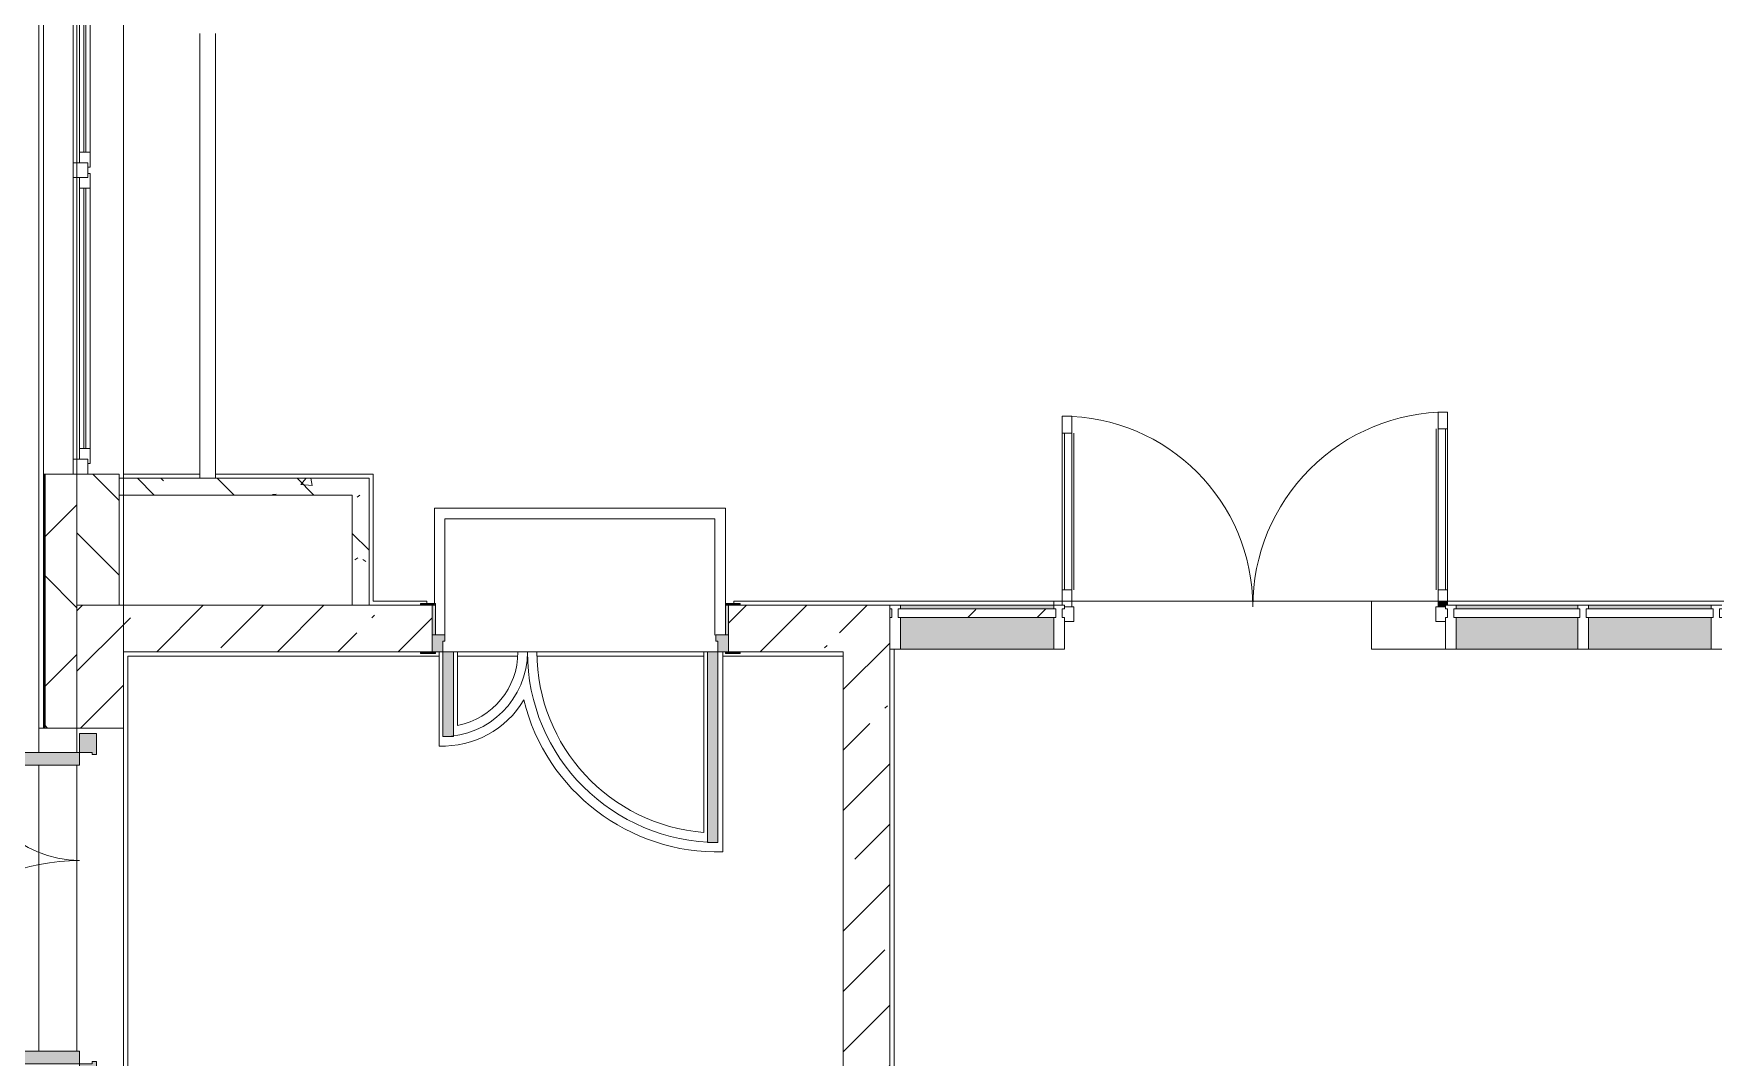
# Model space of a CAD drawing. Header units: millimetres. Extents: x -7229 to 200285, y -8553 to 29000.
# Drawn here: x -315 to 7630, y 5765 to 10600 of the extents above; entities that cross this region are included whole.
import ezdxf

# ---------------------------------------------------------------- set-up
doc = ezdxf.new("R2010")
doc.units = ezdxf.units.MM
for name, color, linetype, lineweight, true_color in [('A-DETL-GENF-2', 7, 'Continuous', 5, 0xaaaaaa), ('A-DETL-GENF-3', 7, 'Continuous', 5, 0xe2e2e2), ('A-DOOR-1', 7, 'Continuous', 5, 0xaaaaaa), ('A-DOOR-2', 7, 'Continuous', 5, 0xe2e2e2), ('A-DOOR-FRAM-1', 7, 'Continuous', 5, 0xe2e2e2), ('A-DOOR-FRAM-2', 7, 'Continuous', 5, 0xaaaaaa), ('A-FLOR-1', 7, 'Continuous', 5, 0xaaaaaa), ('A-GLAZ-CWMG-2', 7, 'Continuous', 5, 0x383e42), ('I-WALL-3', 7, 'Continuous', 5, 0x787878)]:
    doc.layers.add(name, color=color, linetype=linetype, lineweight=lineweight, true_color=true_color)
for name, color, linetype, lineweight in [('A-GLAZ', 7, 'Continuous', 5), ('A-GLAZ-CURT', 7, 'Continuous', 5), ('A-GLAZ-CWMG', 7, 'Continuous', 5), ('A-WALL', 7, 'Continuous', 5), ('A-WALL-2', 7, 'Continuous', 9), ('I-WALL', 7, 'Continuous', 5), ('Оси', 7, 'Continuous', 9)]:
    doc.layers.add(name, color=color, linetype=linetype, lineweight=lineweight)
pattern_1 = [(45, (0, 0), (-285.123, 285.123), []), (45, (285.12, 0), (-285.123, 285.123), [504.031, -100.806, 16.764, -84.042])]
pattern_2 = [(135, (0, 0), (-377.17, -377.17), [533.4, -88.9, 17.78, -88.9]), (135, (0, 376.94), (-377.17, -377.17), []), (50, (0, 0), (637.645, -55.787), [66.675, -733.425]), (355, (0, 0), (-123.35, 668.7), [53.34, -586.74]), (100.451, (53.14, -4.65), (514.3, 612.91), [56.665, -623.315]), (46.184, (0, 177.8), (948.78, -147.15), [100.01, -1100.14]), (96.636, (79.1, 165.5), (830.91, 866), [85, -934.97]), (351.184, (0, 177.8), (830.92, 865.99), [80.01, -880.11]), (21, (88.9, 133.35), (530.65, -357.928), [66.675, -733.425]), (326, (88.9, 133.35), (216.31, 644.66), [53.34, -586.74]), (71.451, (133.1, 103.5), (746.96, 286.724), [56.665, -623.315]), (37.5, (0, 0), (10.8105, 295.9426), [16.764, -562.864, 16.764, -578.866, -588.962]), (37.5, (0, 0), (10.8105, 295.9426), [-1175.258, 16.764, -572.198]), (7.5, (0, 0), (233.869, 350.632), [16.764, -322.834, 16.764, -549.529, -224.472]), (7.5, (0, 0), (233.869, 350.632), [-905.89, 16.764, -207.708]), (327.5, (-198.25, 0), (474.568, -20.051), [16.764, -205.486, 16.764, -676.656, -920.115]), (327.5, (-198.25, 0), (474.568, -20.051), [-915.67, 16.764, -903.35]), (317.5, (-287.15, 0), (518.452, 88.993), [16.764, -272.16, 16.764, -443.738, -653.415]), (317.5, (-287.15, 0), (518.452, 88.993), [-749.427, 16.764, -636.65])]

# ---------------------------------------------------------------- blocks, each defined once
blk = doc.blocks.new('120_Окно_СКБ_2Ст - 120_Окно_СКБ_2Ст 2300х2500 _мал створка справа_-22272277-1_2_2_птичка зашивка')
at = {"layer": 'A-GLAZ'}
for p, q in [((-1150, -127), (-1150, -57)), ((-1150, -57), (-1080, -57)), ((1150, -57), (-1150, -57)), ((-1080, -57), (-1080, -127)), ((250, -127), (250, -57)), ((250, -57), (320, -57)), ((320, -57), (320, -127)), ((1080, -127), (1080, -57)), ((1080, -57), (1150, -57)), ((1150, -57), (1150, -127)), ((-1080, -127), (-1150, -127)), ((-1150, -127), (-1100, -127)), ((-1080, -127), (-1100, -127)), ((-1100, -127), (-1100, -137)), ((-1100, -137), (270, -137)), ((270, -137), (-1100, -137)), ((250, -87), (-1080, -87)), ((-1080, -87), (-1080, -127)), ((-1030, -137), (-1030, -87)), ((-1030, -107), (200, -107)), ((200, -117), (-1030, -117)), ((200, -137), (200, -87)), ((250, -127), (250, -87)), ((320, -127), (250, -127)), ((270, -127), (250, -127)), ((270, -127), (300, -127)), ((270, -137), (270, -127)), ((320, -127), (300, -127)), ((300, -127), (300, -137)), ((300, -137), (1100, -137)), ((1100, -137), (300, -137)), ((1080, -87), (320, -87)), ((320, -87), (320, -127)), ((370, -137), (370, -87)), ((370, -107), (1030, -107)), ((1030, -117), (370, -117)), ((1030, -137), (1030, -87)), ((1080, -127), (1080, -87)), ((1150, -127), (1080, -127)), ((1100, -127), (1080, -127)), ((1100, -127), (1150, -127)), ((1100, -137), (1100, -127))]:
    blk.add_line(p, q, dxfattribs=at)
blk = doc.blocks.new('110_Дверь_СКБ_2Ст - Д-1 Лестничная клетка EIS60-24280000-1_2_2_птичка зашивка')
at = {"layer": 'A-DOOR-2'}
for points in [[(-587.5, 1010), (-637.5, 1010), (-637.5, 110), (-587.5, 110), (-587.5, 979.5)], [(662.5, 510), (612.5, 510), (612.5, 110), (662.5, 110), (662.5, 498.5)], [(702.2, 30), (697.5, 30), (702.2, -110), (712.5, -110), (712.5, 30)]]:
    blk.add_hatch(color=256, dxfattribs=at).paths.add_polyline_path(points)
h = blk.add_hatch(color=256, dxfattribs=at)
h.paths.add_polyline_path([(-660.9, 110), (-687.5, 105.9), (-687.5, 30), (-627.5, 31.7), (-627.5, 60), (-637.5, 60), (-637.5, 110), (-660.8, 110)])
h.paths.add_polyline_path([(679.4, 110), (662.5, 109.3), (662.5, 60), (652.5, 60), (652.5, 30), (712.5, 31.7), (712.5, 110)])
at = {"layer": 'A-DOOR-FRAM-1'}
for points in [[(-687.5, 118), (-742.5, 118), (-742.5, 110), (-672.5, 110), (-672.5, 118)], [(720.5, 118), (697.5, 118), (697.5, 110), (767.5, 110), (767.5, 118), (737.5, 118)], [(-672.5, 30), (-687.5, 30), (-687.5, -110), (-672.5, -110), (-672.5, 24.8)], [(-708.9, -110), (-742.5, -110), (-742.5, -118), (-672.5, -118), (-673.1, -110), (-687.5, -110)], [(702.2, -110), (697.5, -110), (702.2, -118), (767.5, -118), (767.5, -110), (712.5, -110)]]:
    blk.add_hatch(color=256, dxfattribs=at).paths.add_polyline_path(points)
at = {"layer": 'A-DOOR-1'}
for p, q in [((-637.5, 1010), (-637.5, 110)), ((-587.5, 1010), (-637.5, 1010)), ((-587.5, 110), (-587.5, 1010)), ((662.5, 510), (612.5, 510)), ((612.5, 510), (612.5, 110)), ((662.5, 110), (662.5, 510)), ((-637.5, 110), (-587.5, 110)), ((612.5, 110), (662.5, 110))]:
    blk.add_line(p, q, dxfattribs=at)
for centre, radius, start, end in [((-637.5, 110), 900, 0, 90), ((662.5, 110), 400, 90, 180)]:
    blk.add_arc(centre, radius, start, end, dxfattribs=at)
at = {"layer": 'A-DOOR-FRAM-2'}
for p, q in [((-672.5, 118), (-742.5, 118)), ((-742.5, 118), (-742.5, 110)), ((-742.5, 110), (-672.5, 110)), ((-637.5, 110), (-687.5, 110)), ((-687.5, 110), (-687.5, 30)), ((-672.5, 110), (-672.5, 118)), ((-637.5, 60), (-637.5, 110)), ((662.5, 110), (662.5, 60)), ((712.5, 110), (662.5, 110)), ((767.5, 118), (697.5, 118)), ((697.5, 118), (697.5, 110)), ((697.5, 110), (767.5, 110)), ((712.5, 30), (712.5, 110)), ((767.5, 110), (767.5, 118)), ((-687.5, 30), (-627.5, 30)), ((-672.5, 30), (-687.5, 30)), ((-687.5, 30), (-687.5, -110)), ((-672.5, -110), (-672.5, 30)), ((-627.5, 60), (-637.5, 60)), ((-627.5, 30), (-627.5, 60)), ((662.5, 60), (652.5, 60)), ((652.5, 60), (652.5, 30)), ((652.5, 30), (712.5, 30)), ((712.5, 30), (697.5, 30)), ((697.5, 30), (697.5, -110)), ((712.5, -110), (712.5, 30)), ((-672.5, -110), (-742.5, -110)), ((-742.5, -110), (-742.5, -118)), ((-742.5, -118), (-672.5, -118)), ((-687.5, -110), (-672.5, -110)), ((-672.5, -118), (-672.5, -110)), ((697.5, -110), (712.5, -110)), ((767.5, -110), (697.5, -110)), ((697.5, -110), (697.5, -118)), ((697.5, -118), (767.5, -118)), ((767.5, -118), (767.5, -110))]:
    blk.add_line(p, q, dxfattribs=at)
blk = doc.blocks.new('110_Дверь_СКБ_2Ст_Наружная - ДН-1_л__ Двухстворчатая 1350 х3200 _ЛК_ в свету с верхним остеклением 2-22796854-1_2_2_птичка зашивка')
at = {"layer": 'A-DOOR-2'}
for points in [[(-715.5, 36), (-715.5, -91), (-655.5, -91), (-655.5, 869), (-715.5, 869), (-715.5, 87.8)], [(694.5, 71), (694.5, -91), (754.5, -91), (754.5, 419), (694.5, 419), (694.5, 78.5)]]:
    blk.add_hatch(color=256, dxfattribs=at).paths.add_polyline_path(points)
h = blk.add_hatch(color=256, dxfattribs=at)
h.paths.add_polyline_path([(-805.5, -171), (-705.5, -171), (-705.5, -151), (-715.5, -151), (-715.5, -91), (-805.5, -91)])
h.paths.add_polyline_path([(744.5, -171), (844.5, -171), (844.5, -91), (754.5, -91), (754.5, -151), (744.5, -151)])
at = {"layer": 'A-DOOR-1'}
for p, q in [((-715.5, 869), (-715.5, -91)), ((-655.5, 869), (-715.5, 869)), ((-655.5, -91), (-655.5, 869)), ((754.5, 419), (694.5, 419)), ((694.5, 419), (694.5, -91)), ((754.5, -91), (754.5, 419)), ((-715.5, -91), (-655.5, -91)), ((694.5, -91), (754.5, -91))]:
    blk.add_line(p, q, dxfattribs=at)
for centre, radius, start, end in [((-715.5, -91), 960, 0, 90), ((754.5, -91), 510, 90, 180)]:
    blk.add_arc(centre, radius, start, end, dxfattribs=at)
at = {"layer": 'A-DOOR-FRAM-2'}
for p, q in [((-715.5, -91), (-805.5, -91)), ((-805.5, -91), (-805.5, -171)), ((-715.5, -151), (-715.5, -91)), ((-705.5, -151), (-715.5, -151)), ((-705.5, -171), (-705.5, -151)), ((754.5, -151), (744.5, -151)), ((744.5, -151), (744.5, -171)), ((754.5, -91), (754.5, -151)), ((844.5, -91), (754.5, -91)), ((844.5, -171), (844.5, -91)), ((-805.5, -171), (-705.5, -171)), ((744.5, -171), (844.5, -171))]:
    blk.add_line(p, q, dxfattribs=at)
blk = doc.blocks.new('Системная панель - Стекло - 40мм-31924845-1_2_2_птичка зашивка')
at = {"layer": 'A-GLAZ-CURT'}
for p, q in [((300, 40), (-300, 40)), ((-300, 40), (-300, 0)), ((-300, 0), (300, 0)), ((300, 0), (300, 40))]:
    blk.add_line(p, q, dxfattribs=at)
blk = doc.blocks.new('Прямоугольный импост - Импост структурный с накладкой - 190мм-31923628-1_2_2_птичка зашивка')
at = {"layer": 'A-GLAZ-CWMG-2'}
for points in [[(7610, 7883), (7610, 7900), (7030, 7900), (7030, 7883)], [(7610, 7693), (7610, 7843), (7030, 7843), (7030, 7693)]]:
    blk.add_hatch(color=256, dxfattribs=at).paths.add_polyline_path(points)
at = {"layer": 'A-GLAZ-CWMG'}
for p, q in [((7030, 7900), (7610, 7900)), ((7030, 7693), (7610, 7693))]:
    blk.add_line(p, q, dxfattribs=at)
blk = doc.blocks.new('Прямоугольный импост - Импост структурный с накладкой - 190мм-31924846-1_2_2_птичка зашивка')
at = {"layer": 'A-GLAZ-CWMG'}
for p, q in [((-50, 0), (-50, 17)), ((-50, 17), (0, 17)), ((-40, 0), (-50, 0)), ((-40, -40), (-40, 0)), ((0, 0), (-10, 0)), ((-10, 0), (-10, -40)), ((0, 17), (0, 0)), ((-50, -190), (-50, -40)), ((-50, -40), (-40, -40)), ((-10, -40), (0, -40)), ((0, -40), (0, -190)), ((0, -190), (-50, -190))]:
    blk.add_line(p, q, dxfattribs=at)
blk = doc.blocks.new('Прямоугольный импост - Импост структурный с накладкой - 190мм-31924841-1_2_2_птичка зашивка')
at = {"layer": 'A-GLAZ-CWMG'}
for p, q in [((-25, 0), (-25, 17)), ((-25, 17), (25, 17)), ((-15, 0), (-25, 0)), ((-15, -40), (-15, 0)), ((25, 0), (15, 0)), ((15, 0), (15, -40)), ((25, 17), (25, 0)), ((-25, -190), (-25, -40)), ((-25, -40), (-15, -40)), ((15, -40), (25, -40)), ((25, -40), (25, -190)), ((25, -190), (-25, -190))]:
    blk.add_line(p, q, dxfattribs=at)
blk = doc.blocks.new('Прямоугольный импост - Импост структурный с накладкой - 190мм-32633541-1_2_2_птичка зашивка')
at = {"layer": 'A-GLAZ-CWMG'}
for p, q in [((0, 17), (-50, 17)), ((-50, 17), (-50, 0)), ((-50, 0), (-40, 0)), ((-40, 0), (-40, -40)), ((-10, -40), (-10, 0)), ((-10, 0), (0, 0)), ((-40, -40), (-50, -40)), ((-50, -40), (-50, -190)), ((0, -40), (-10, -40)), ((-50, -190), (0, -190))]:
    blk.add_line(p, q, dxfattribs=at)
blk = doc.blocks.new('Системная панель - Стекло - 40мм-31924851-1_2_2_птичка зашивка')
at = {"layer": 'A-GLAZ-CURT'}
for p, q in [((297.5, 40), (-297.5, 40)), ((-297.5, 40), (-297.5, 0)), ((-297.5, 0), (297.5, 0)), ((297.5, 0), (297.5, 40))]:
    blk.add_line(p, q, dxfattribs=at)
blk = doc.blocks.new('Дверь_Витражная_остекление_ - ДВН_CОШ в витраже В-6-31924853-1_2_2_птичка зашивка')
at = {"layer": 'A-DETL-GENF-3'}
blk.add_hatch(color=256, dxfattribs=at).paths.add_polyline_path([(-900, -10), (-900, -17), (-910, -17), (-910, -37), (-865, -37), (-865, -10)])
at = {"layer": 'A-DETL-GENF-2'}
for p, q in [((-900, 60), (-855, 60)), ((-855, 60), (-855, -10)), ((900, 60), (855, 60)), ((855, 60), (855, -10)), ((-910, -930), (-910, -17)), ((-910, -17), (-910, -930)), ((-865, -10), (-900, -10)), ((-865, -10), (-900, -10)), ((-855, -10), (-900, -10)), ((-865, -930), (-865, -10)), ((-865, -930), (-865, -10)), ((855, -10), (900, -10)), ((865, -10), (900, -10)), ((865, -910), (865, -10)), ((865, -10), (865, -910)), ((900, -10), (865, -10)), ((910, -910), (910, -17)), ((910, -910), (910, -17)), ((-910, -90), (-865, -90)), ((-900, -850), (-900, -90)), ((-856, -850), (-856, -90)), ((856, -830), (856, -90)), ((910, -90), (865, -90)), ((900, -830), (900, -90)), ((-910, -850), (-865, -850)), ((910, -830), (865, -830)), ((-910, -930), (-865, -930)), ((-910, -930), (-865, -930)), ((910, -910), (865, -910)), ((865, -910), (910, -910))]:
    blk.add_line(p, q, dxfattribs=at)
at = {"layer": 'A-DOOR-1'}
for p, q in [((-910, -930), (-910, -17)), ((910, -910), (910, -17))]:
    blk.add_line(p, q, dxfattribs=at)
for centre, radius, start, end in [((-910, -10), 920, 270, 0), ((910, -10), 900, 180, 270)]:
    blk.add_arc(centre, radius, start, end, dxfattribs=at)
blk = doc.blocks.new('Системная панель - Стекло - 40мм-31924990-1_2_2_птичка зашивка')
at = {"layer": 'A-GLAZ-CURT'}
h = blk.add_hatch(dxfattribs=at)
h.set_pattern_fill('FP_113', color=256, style=0, pattern_type=2)
h.set_pattern_definition([(225, (4642.5, 7383), (1414.2, -1414.2), [1000, -3000]), (225, (5642.5, 7883), (1414.2, -1414.2), [3000, -1000]), (225, (3642.5, 8383), (1414.2, -1414.2), [1000, -3000])])
h.paths.add_polyline_path([(372.5, 40), (-372.5, 40), (-372.5, 0), (372.5, 4.6)])
for p, q in [((372.5, 40), (-372.5, 40)), ((-372.5, 40), (-372.5, 0)), ((-372.5, 0), (372.5, 0)), ((372.5, 0), (372.5, 40))]:
    blk.add_line(p, q, dxfattribs=at)
blk = doc.blocks.new('Прямоугольный импост - Импост структурный с накладкой - 190мм-23800918-1_2_2_птичка зашивка')
at = {"layer": 'A-GLAZ-CWMG-2'}
for points in [[(3780, 7883), (4505, 7883), (4505, 7900), (3780, 7900)], [(3780, 7693), (4505, 7693), (4505, 7843), (3780, 7843)]]:
    blk.add_hatch(color=256, dxfattribs=at).paths.add_polyline_path(points)
at = {"layer": 'A-GLAZ-CWMG'}
for p, q in [((3780, 7900), (4505, 7900)), ((3780, 7693), (4505, 7693))]:
    blk.add_line(p, q, dxfattribs=at)
blk = doc.blocks.new('Прямоугольный импост - Импост структурный с накладкой - 190мм-31923825-1_2_2_птичка зашивка')
at = {"layer": 'A-GLAZ-CWMG-2'}
for points in [[(6980, 7883), (6980, 7900), (6405, 7900), (6405, 7883), (6792.6, 7883)], [(6980, 7693), (6980, 7843), (6405, 7843), (6405, 7693), (6792.6, 7693)]]:
    blk.add_hatch(color=256, dxfattribs=at).paths.add_polyline_path(points)
at = {"layer": 'A-GLAZ-CWMG'}
for p, q in [((6405, 7900), (6980, 7900)), ((6405, 7693), (6980, 7693))]:
    blk.add_line(p, q, dxfattribs=at)
blk = doc.blocks.new('Прямоугольный импост - Импост структурный с накладкой - 190мм-31924844-1_2_2_птичка зашивка')
at = {"layer": 'A-GLAZ-CWMG'}
for p, q in [((-25, 0), (-25, 17)), ((-25, 17), (25, 17)), ((-15, 0), (-25, 0)), ((-15, -40), (-15, 0)), ((25, 0), (15, 0)), ((15, 0), (15, -40)), ((25, 17), (25, 0)), ((-25, -190), (-25, -40)), ((-25, -40), (-15, -40)), ((15, -40), (25, -40)), ((25, -40), (25, -190)), ((25, -190), (-25, -190))]:
    blk.add_line(p, q, dxfattribs=at)
blk = doc.blocks.new('Зашивка приборов отопления14 - Зашивка приборов отопления-33280456-1_2_2_птичка зашивка')
at = {"layer": 'A-WALL'}
for p, q in [((37471.9, 23439), (35371.9, 23439)), ((35371.9, 23079), (37471.9, 23079)), ((37471.9, 23079), (35371.9, 23079)), ((35371.9, 23004), (37471.9, 23004))]:
    blk.add_line(p, q, dxfattribs=at)

msp = doc.modelspace()

# ---------------------------------------------------------------- hatches: boundary and pattern name
at = {"layer": 'A-WALL'}
h = msp.add_hatch(dxfattribs=at)
h.set_pattern_fill('FP_9', color=256, style=0, pattern_type=2)
h.set_pattern_definition([(45, (0, 0), (-353.553, 353.553), []), (135, (0, 0), (-353.553, -353.553), [])])
h.paths.add_polyline_path([(-110, -100), (-110, 3670), (-260, 3670), (-260, -100)])
h.paths.add_polyline_path([(-260, 5220), (-110, 5220), (-110, 5620), (-260, 5620), (-260, 5520)])
h.paths.add_polyline_path([(-110, 7320), (-110, 8520), (-260, 8520), (-260, 7320)])
h.paths.add_polyline_path([(-110, 10820), (-110, 12220), (-260, 12220), (-260, 10820), (-199.4, 10820)])
h.paths.add_polyline_path([(-154.3, 13120), (-110, 13120), (-110.6, 15350), (-260, 15350), (-260, 13120)])
h = msp.add_hatch(dxfattribs=at)
h.set_pattern_fill('FP_1', color=256, style=0, pattern_type=2)
h.set_pattern_definition([(135, (0, 0), (-176.7767, -176.7767), [])])
h.paths.add_polyline_path([(90, 7900), (90, 8520), (-110, 8520), (-110, 7900)])
h.paths.add_polyline_path([(-110, 10820), (90, 10820), (90, 10900), (-110, 10900)])
h.paths.add_polyline_path([(55.7, 11400), (90, 11400), (90, 12220), (-110, 12220), (-110, 11400)])
h.paths.add_polyline_path([(2.1, 13120), (90, 13120), (90, 14700), (-110, 14700), (-110, 13120), (-0.7, 13120)])
at = {"layer": 'I-WALL'}
h = msp.add_hatch(dxfattribs=at)
h.set_pattern_fill('FP_2', color=256, style=0, pattern_type=2)
h.set_pattern_definition(pattern_1)
h.paths.add_polyline_path([(-110, -100), (110, -100), (110, 3670), (-110, 3670), (-110, 836.5)])
h.paths.add_polyline_path([(-110, 5220), (110, 5220), (110, 5620), (-110, 5620), (-110, 5400)])
h.paths.add_polyline_path([(-110, 7320), (110, 7320), (110, 7900), (-110, 7900), (-110, 7878.4)])
h = msp.add_hatch(dxfattribs=at)
h.set_pattern_fill('FP_2', color=256, style=0, pattern_type=2)
h.set_pattern_definition(pattern_1)
h.paths.add_polyline_path([(3510, 7680), (3510, 7900), (2968.2, 7900), (2968.2, 7680), (3257.9, 7680)])
h.paths.add_polyline_path([(110, 7680), (1568.2, 7680), (1568.2, 7900), (110, 7900), (110, 7878.4)])
h = msp.add_hatch(dxfattribs=at)
h.set_pattern_fill('FP_2', color=256, style=0, pattern_type=2)
h.set_pattern_definition(pattern_1)
h.paths.add_polyline_path([(3730, 120), (3730, 7900), (3510, 7900), (3510, 120), (3699.8, 120)])
at = {"layer": 'I-WALL-3'}
h = msp.add_hatch(dxfattribs=at)
h.set_pattern_fill('FP_24', color=256, style=0, pattern_type=2)
h.set_pattern_definition(pattern_2)
h.paths.add_polyline_path([(110, 8420), (1190, 8420), (1190, 8500), (90, 8500), (90, 8420)])
h = msp.add_hatch(dxfattribs=at)
h.set_pattern_fill('FP_24', color=256, style=0, pattern_type=2)
h.set_pattern_definition(pattern_2)
h.paths.add_polyline_path([(1270, 7900), (1270, 8500), (1190, 8500), (1190, 7900)])

# ---------------------------------------------------------------- linework, layer by layer
at = {"layer": 'A-FLOR-1'}
for p, q in [((110, 10600), (110, 8520)), ((470, 8520), (470, 10600)), ((110, 8520), (470, 8520)), ((545, 8520), (1290, 8520)), ((1290, 8520), (1290, 7920)), ((1578.5, 8358.3), (1578.5, 7908)), ((2953.8, 8358.3), (1578.5, 8358.3)), ((2953.8, 7908), (2953.8, 8358.3)), ((1628.5, 7758.3), (1628.5, 8308.3)), ((1628.5, 8308.3), (2903.8, 8308.3)), ((2903.8, 8308.3), (2903.8, 7758.3)), ((1290, 7920), (1543.2, 7920)), ((1543.2, 7920), (1543.2, 7908)), ((2993.2, 7908), (2993.2, 7920)), ((2993.2, 7920), (15740, 7920)), ((4505, 7920), (4505, 7900)), ((6005, 7693), (6005, 7920)), ((1601.3, 7660), (130, 7660)), ((130, 7660), (130, 5520)), ((1601.3, 7680), (1601.3, 7235.3)), ((1688.3, 7680.7), (1618.2, 7680.7)), ((1688.3, 7332), (1688.3, 7680.7)), ((1688.3, 7680), (1973.2, 7680)), ((1971.5, 7660), (1688.3, 7660)), ((2063.2, 7680), (1973.2, 7680)), ((2063.2, 7680), (2851.6, 7680)), ((2851.6, 7660), (2064.4, 7660)), ((2918.2, 7680.7), (2851.6, 7680.7)), ((2851.6, 7680.7), (2851.6, 6827.6)), ((2941.6, 6735.3), (2941.6, 7680)), ((3510, 7660), (2941.6, 7660)), ((3750, 7693), (3750, 520)), ((6355, 7693), (6005, 7693))]:
    msp.add_line(p, q, dxfattribs=at)
for centre, radius, start, end in [((1618.2, 7680), 355, 281.38448, 360), ((2918.2, 7680), 855, 180, 265.5304), ((1618.2, 7680), 445, 267.81908, 329.31464), ((2918.2, 7680), 945, 193.90489, 271.41706)]:
    msp.add_arc(centre, radius, start, end, dxfattribs=at)
at = {"layer": 'A-WALL'}
for p, q in [((-290, 7205), (-290, 15380)), ((-268, 7320), (-268, 15358)), ((-110, 10820), (-110, 8520)), ((90, 8520), (-268, 8520)), ((90, 8500), (90, 8520)), ((90, 7900), (90, 8420)), ((-290, 7320), (-110, 7320)), ((-110, 7320), (-110, 7205)), ((-290, 5795), (-290, 7145)), ((-110, 7145), (-110, 5795))]:
    msp.add_line(p, q, dxfattribs=at)
at = {"layer": 'A-WALL-2'}
for p, q in [((-263, 8520), (-263, 7320)), ((-260, 8520), (-260, 7320)), ((-110, 7320), (-110, 8520)), ((90, 8500), (90, 8420)), ((90, 7900), (-110, 7900)), ((1190, 7900), (1270, 7900))]:
    msp.add_line(p, q, dxfattribs=at)
at = {"layer": 'I-WALL'}
for p, q in [((110, 10900), (110, 8500)), ((1270, 8500), (90, 8500)), ((1270, 7900), (1270, 8500)), ((90, 8420), (1190, 8420)), ((110, 8420), (110, 7900)), ((1190, 8420), (1190, 7900)), ((1190, 7900), (90, 7900)), ((1513.2, 7900), (1270, 7900)), ((3730, 7900), (3023.2, 7900)), ((3730, -100), (3730, 7900)), ((110, 7680), (1513.2, 7680)), ((110, 7680), (110, 5520)), ((3023.2, 7680), (3510, 7680)), ((3510, 7680), (3510, 535)), ((-110, 7320), (110, 7320)), ((-110, 7205), (-110, 7320)), ((-110, 5795), (-110, 7145))]:
    msp.add_line(p, q, dxfattribs=at)
at = {"layer": 'Оси'}
msp.add_line((110, 5439), (110, 15380), dxfattribs=at)

# ---------------------------------------------------------------- block references
at = {"layer": 'A-DOOR-1'}
for name, p, rotation in [('Дверь_Витражная_остекление_ - ДВН_CОШ в витраже В-6-31924853-1_2_2_птичка зашивка', (5455, 7883), 180), ('110_Дверь_СКБ_2Ст - Д-1 Лестничная клетка EIS60-24280000-1_2_2_птичка зашивка', (2280.7, 7790), 180), ('110_Дверь_СКБ_2Ст_Наружная - ДН-1_л__ Двухстворчатая 1350 х3200 _ЛК_ в свету с верхним остеклением 2-22796854-1_2_2_птичка зашивка', (-189, 6450.5), 89.99999999999991)]:
    msp.add_blockref(name, p, dxfattribs=dict(at, rotation=rotation))
at = {"layer": 'A-GLAZ', "rotation": 89.99999999999991}
msp.add_blockref('120_Окно_СКБ_2Ст - 120_Окно_СКБ_2Ст 2300х2500 _мал створка справа_-22272277-1_2_2_птичка зашивка', (-185, 9670), dxfattribs=at)
at = {"layer": 'A-GLAZ-CURT', "rotation": 180}
for name, p in [('Системная панель - Стекло - 40мм-31924990-1_2_2_птичка зашивка', (4142.5, 7883)), ('Системная панель - Стекло - 40мм-31924851-1_2_2_птичка зашивка', (6692.5, 7883)), ('Системная панель - Стекло - 40мм-31924845-1_2_2_птичка зашивка', (7320, 7883))]:
    msp.add_blockref(name, p, dxfattribs=at)
at = {"layer": 'A-GLAZ-CWMG', "extrusion": (0, 0, -1)}
for name, p in [('Прямоугольный импост - Импост структурный с накладкой - 190мм-31924846-1_2_2_птичка зашивка', (-3730, 7883)), ('Прямоугольный импост - Импост структурный с накладкой - 190мм-31924841-1_2_2_птичка зашивка', (-4530, 7883)), ('Прямоугольный импост - Импост структурный с накладкой - 190мм-31924841-1_2_2_птичка зашивка', (-6380, 7883)), ('Прямоугольный импост - Импост структурный с накладкой - 190мм-31924844-1_2_2_птичка зашивка', (-7005, 7883))]:
    msp.add_blockref(name, p, dxfattribs=at)
at = {"layer": 'A-GLAZ-CWMG'}
for name, p in [('Прямоугольный импост - Импост структурный с накладкой - 190мм-23800918-1_2_2_птичка зашивка', (0, 0)), ('Прямоугольный импост - Импост структурный с накладкой - 190мм-31923825-1_2_2_птичка зашивка', (0, 0)), ('Прямоугольный импост - Импост структурный с накладкой - 190мм-31923628-1_2_2_птичка зашивка', (0, 0)), ('Прямоугольный импост - Импост структурный с накладкой - 190мм-32633541-1_2_2_птичка зашивка', (7660, 7883))]:
    msp.add_blockref(name, p, dxfattribs=at)
at = {"layer": 'A-WALL', "rotation": 90.0000000000001}
msp.add_blockref('Зашивка приборов отопления14 - Зашивка приборов отопления-33280456-1_2_2_птичка зашивка', (23549, -26871.9), dxfattribs=at)

doc.saveas('drawing.dxf')
